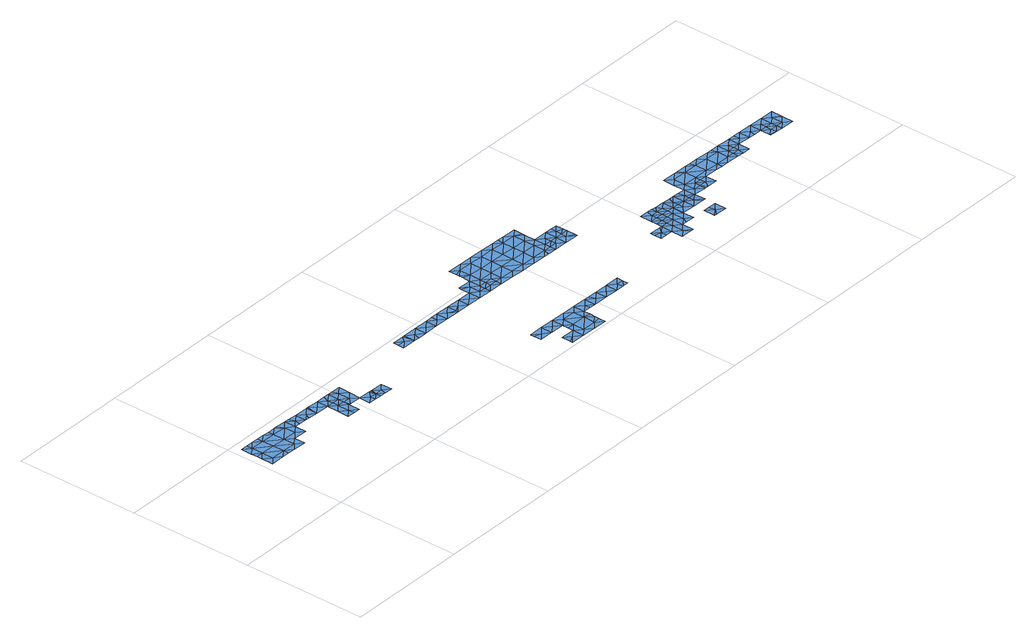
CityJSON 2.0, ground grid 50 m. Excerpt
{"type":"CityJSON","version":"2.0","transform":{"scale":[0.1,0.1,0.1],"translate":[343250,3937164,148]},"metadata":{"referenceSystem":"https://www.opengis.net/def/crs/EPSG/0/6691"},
"CityObjects":{
"waterbody1":{"type":"WaterBody","attributes":{"name":"5","class":"1140","function":"1","WaterBodyRiverFloodingRiskAttribute.description":"3","WaterBodyRiverFloodingRiskAttribute.rankOrg":"1","WaterBodyRiverFloodingRiskAttribute.adminType":"2","WaterBodyRiverFloodingRiskAttribute.scale":"L2"},"geometry":[{"type":"MultiSurface","lod":"1","boundaries":[[[0,1,2]],[[3,4,5]],[[5,4,6]],[[7,8,9]],[[7,10,8]],[[10,11,12]],[[12,11,13]],[[11,14,13]],[[11,15,14]],[[16,14,15]],[[14,16,17]],[[14,17,18]],[[19,13,18]],[[19,20,13]],[[21,20,19]],[[20,21,6]],[[21,22,5]],[[23,21,19]],[[13,20,24]],[[20,25,24]],[[24,25,26]],[[26,27,24]],[[12,24,27]],[[18,23,19]],[[22,28,5]],[[29,30,2]],[[11,10,7]],[[28,30,3]],[[31,2,30]],[[30,29,3]],[[28,31,30]],[[28,3,5]],[[21,5,6]],[[32,20,6]],[[20,32,25]],[[12,27,33]],[[33,34,12]],[[16,15,35]],[[15,36,35]],[[37,15,7]],[[7,38,37]],[[38,39,37]],[[39,36,37]],[[14,18,13]],[[13,24,12]],[[34,10,12]],[[10,34,40]],[[15,37,36]],[[15,11,7]],[[8,10,41]],[[7,9,38]],[[42,1,43]],[[42,2,1]],[[29,2,42]],[[43,1,0]],[[40,41,10]]]}]},
"waterbody2":{"type":"WaterBody","attributes":{"name":"5","class":"1140","function":"1","WaterBodyRiverFloodingRiskAttribute.description":"3","WaterBodyRiverFloodingRiskAttribute.rankOrg":"1","WaterBodyRiverFloodingRiskAttribute.adminType":"2","WaterBodyRiverFloodingRiskAttribute.scale":"L2"},"geometry":[{"type":"MultiSurface","lod":"1","boundaries":[[[44,0,45]],[[46,47,48]],[[49,45,50]],[[47,46,51]],[[46,48,50]],[[45,52,44]],[[49,52,45]],[[46,53,51]],[[46,50,45]],[[46,45,53]],[[0,53,45]]]}]},
"waterbody3":{"type":"WaterBody","attributes":{"name":"5","class":"1140","function":"1","WaterBodyRiverFloodingRiskAttribute.description":"3","WaterBodyRiverFloodingRiskAttribute.rankOrg":"2","WaterBodyRiverFloodingRiskAttribute.adminType":"2","WaterBodyRiverFloodingRiskAttribute.scale":"L2"},"geometry":[{"type":"MultiSurface","lod":"1","boundaries":[[[54,55,56]],[[56,55,57]],[[56,57,58]],[[59,55,54]],[[60,61,62]],[[61,43,62]],[[49,57,52]],[[49,63,57]],[[63,49,50]],[[57,55,52]],[[0,62,43]],[[62,0,44]],[[44,52,62]],[[52,60,62]],[[60,52,55]],[[59,60,55]],[[58,57,63]]]}]},
"waterbody4":{"type":"WaterBody","attributes":{"name":"5","class":"1140","function":"1","WaterBodyRiverFloodingRiskAttribute.description":"3","WaterBodyRiverFloodingRiskAttribute.rankOrg":"1","WaterBodyRiverFloodingRiskAttribute.adminType":"2","WaterBodyRiverFloodingRiskAttribute.scale":"L2"},"geometry":[{"type":"MultiSurface","lod":"1","boundaries":[[[64,65,66]],[[67,68,58]],[[68,64,58]],[[69,70,65]],[[64,68,65]],[[68,69,65]],[[67,69,68]]]}]},
"waterbody5":{"type":"WaterBody","attributes":{"name":"5","class":"1140","function":"1","WaterBodyRiverFloodingRiskAttribute.description":"3","WaterBodyRiverFloodingRiskAttribute.rankOrg":"2","WaterBodyRiverFloodingRiskAttribute.adminType":"2","WaterBodyRiverFloodingRiskAttribute.scale":"L2"},"geometry":[{"type":"MultiSurface","lod":"1","boundaries":[[[66,65,71]],[[72,65,70]],[[72,73,65]],[[73,72,74]],[[75,73,74]],[[65,73,71]],[[73,75,71]]]}]},
"waterbody6":{"type":"WaterBody","attributes":{"name":"5","class":"1140","function":"1","WaterBodyRiverFloodingRiskAttribute.description":"3","WaterBodyRiverFloodingRiskAttribute.rankOrg":"2","WaterBodyRiverFloodingRiskAttribute.adminType":"2","WaterBodyRiverFloodingRiskAttribute.scale":"L2"},"geometry":[{"type":"MultiSurface","lod":"1","boundaries":[[[76,77,78]],[[79,80,77]],[[79,77,81]],[[82,83,84]],[[76,81,77]],[[85,86,87]],[[78,77,80]],[[80,88,78]],[[86,78,88]],[[85,87,89]],[[81,82,84]],[[87,86,90]],[[91,82,81]],[[81,76,91]],[[83,82,92]],[[91,92,82]],[[89,93,94]],[[93,89,87]],[[90,93,87]],[[90,88,80]],[[86,88,90]],[[95,94,96]],[[94,95,89]],[[97,96,94]],[[94,93,97]]]}]},
"waterbody7":{"type":"WaterBody","attributes":{"name":"5","class":"1140","function":"1","WaterBodyRiverFloodingRiskAttribute.description":"3","WaterBodyRiverFloodingRiskAttribute.rankOrg":"1","WaterBodyRiverFloodingRiskAttribute.adminType":"2","WaterBodyRiverFloodingRiskAttribute.scale":"L2"},"geometry":[{"type":"MultiSurface","lod":"1","boundaries":[[[98,99,100]],[[101,99,98]],[[98,102,101]],[[102,103,101]],[[104,105,102]],[[104,106,105]],[[107,108,106]],[[109,106,108]],[[110,109,108]],[[109,110,111]],[[109,105,106]],[[112,105,109]],[[102,105,103]],[[113,114,115]],[[100,102,98]],[[116,117,118]],[[106,119,107]],[[108,107,120]],[[113,121,122]],[[121,113,123]],[[121,123,124]],[[125,122,126]],[[125,127,122]],[[127,125,128]],[[129,128,125]],[[129,130,128]],[[130,129,131]],[[132,133,134]],[[135,130,131]],[[131,132,135]],[[125,126,129]],[[124,126,121]],[[113,115,123]],[[103,114,101]],[[105,112,103]],[[112,109,111]],[[110,136,111]],[[133,132,131]],[[107,137,120]],[[119,137,107]],[[118,99,138]],[[117,100,118]],[[99,118,100]],[[121,126,122]],[[139,111,140]],[[141,132,134]],[[141,135,132]],[[135,128,130]],[[139,112,111]],[[142,112,139]],[[123,112,142]],[[115,112,123]],[[115,103,112]],[[103,115,114]],[[140,111,136]],[[138,116,118]],[[134,133,143]]]}]},
"waterbody8":{"type":"WaterBody","attributes":{"name":"5","class":"1140","function":"1","WaterBodyRiverFloodingRiskAttribute.description":"3","WaterBodyRiverFloodingRiskAttribute.rankOrg":"2","WaterBodyRiverFloodingRiskAttribute.adminType":"2","WaterBodyRiverFloodingRiskAttribute.scale":"L2"},"geometry":[{"type":"MultiSurface","lod":"1","boundaries":[[[144,145,146]],[[146,145,147]],[[148,146,147]],[[149,148,147]],[[150,151,148]],[[148,151,146]],[[151,144,146]]]}]},
"waterbody9":{"type":"WaterBody","attributes":{"name":"5","class":"1140","function":"1","WaterBodyRiverFloodingRiskAttribute.description":"3","WaterBodyRiverFloodingRiskAttribute.rankOrg":"1","WaterBodyRiverFloodingRiskAttribute.adminType":"2","WaterBodyRiverFloodingRiskAttribute.scale":"L2"},"geometry":[{"type":"MultiSurface","lod":"1","boundaries":[[[152,153,154]],[[155,156,157]],[[158,159,160]],[[157,161,162]],[[148,149,161]],[[163,144,151]],[[164,150,165]],[[166,164,167]],[[168,169,166]],[[169,170,171]],[[168,170,169]],[[172,170,168]],[[171,166,169]],[[163,166,171]],[[163,164,166]],[[164,163,150]],[[151,150,163]],[[161,150,148]],[[161,165,150]],[[161,158,165]],[[157,158,161]],[[157,159,158]],[[156,159,157]],[[173,159,156]],[[174,175,176]],[[177,175,174]],[[177,174,178]],[[178,174,155]],[[155,174,156]],[[176,156,174]],[[179,178,155]],[[179,180,178]],[[181,180,179]],[[182,180,181]],[[182,152,180]],[[153,152,182]],[[183,184,185]],[[184,183,186]],[[186,183,187]],[[183,188,189]],[[189,188,190]],[[190,188,191]],[[188,192,191]],[[188,193,192]],[[193,188,185]],[[193,185,181]],[[193,181,194]],[[193,194,195]],[[195,194,196]],[[194,197,196]],[[198,197,194]],[[199,197,198]],[[200,197,199]],[[199,145,200]],[[147,145,199]],[[149,147,199]],[[162,149,199]],[[162,161,149]],[[163,171,144]],[[177,152,201]],[[160,202,203]],[[159,202,160]],[[204,160,203]],[[205,160,204]],[[160,205,158]],[[205,206,158]],[[165,207,164]],[[207,167,164]],[[206,165,158]],[[208,201,152]],[[177,201,209]],[[177,209,175]],[[210,211,212]],[[213,210,186]],[[211,213,214]],[[215,214,216]],[[217,211,215]],[[214,215,211]],[[212,211,217]],[[210,213,211]],[[162,199,198]],[[162,198,155]],[[157,162,155]],[[179,198,194]],[[197,200,196]],[[195,192,193]],[[187,213,186]],[[188,183,185]],[[185,184,182]],[[184,186,210]],[[208,152,154]],[[184,153,182]],[[180,152,177]],[[182,181,185]],[[194,181,179]],[[198,179,155]],[[180,177,178]],[[159,173,202]],[[173,156,176]],[[97,170,172]],[[172,218,97]],[[218,172,95]],[[95,172,168]]]}]},
"waterbody10":{"type":"WaterBody","attributes":{"name":"5","class":"1140","function":"1","WaterBodyRiverFloodingRiskAttribute.description":"3","WaterBodyRiverFloodingRiskAttribute.rankOrg":"2","WaterBodyRiverFloodingRiskAttribute.adminType":"2","WaterBodyRiverFloodingRiskAttribute.scale":"L2"},"geometry":[{"type":"MultiSurface","lod":"1","boundaries":[[[219,220,221]],[[189,187,183]],[[219,221,222]],[[213,222,221]],[[213,223,222]],[[189,190,223]],[[222,223,190]],[[187,189,223]],[[214,221,216]],[[216,221,220]],[[214,213,221]],[[223,213,187]]]}]},
"waterbody11":{"type":"WaterBody","attributes":{"name":"5","class":"1140","function":"1","WaterBodyRiverFloodingRiskAttribute.description":"3","WaterBodyRiverFloodingRiskAttribute.rankOrg":"2","WaterBodyRiverFloodingRiskAttribute.adminType":"2","WaterBodyRiverFloodingRiskAttribute.scale":"L2"},"geometry":[{"type":"MultiSurface","lod":"1","boundaries":[[[224,225,226]],[[227,224,226]],[[228,224,227]],[[229,226,225]],[[229,230,226]],[[231,230,229]],[[230,232,226]],[[226,232,227]]]}]},
"waterbody12":{"type":"WaterBody","attributes":{"name":"5","class":"1140","function":"1","WaterBodyRiverFloodingRiskAttribute.description":"3","WaterBodyRiverFloodingRiskAttribute.rankOrg":"3","WaterBodyRiverFloodingRiskAttribute.adminType":"2","WaterBodyRiverFloodingRiskAttribute.scale":"L2"},"geometry":[{"type":"MultiSurface","lod":"1","boundaries":[[[233,234,235]],[[234,233,236]],[[234,237,235]],[[225,235,237]],[[225,224,235]],[[224,228,235]],[[228,233,235]]]}]},
"waterbody13":{"type":"WaterBody","attributes":{"name":"5","class":"1140","function":"1","WaterBodyRiverFloodingRiskAttribute.description":"3","WaterBodyRiverFloodingRiskAttribute.rankOrg":"1","WaterBodyRiverFloodingRiskAttribute.adminType":"2","WaterBodyRiverFloodingRiskAttribute.scale":"L2"},"geometry":[{"type":"MultiSurface","lod":"1","boundaries":[[[238,228,227]],[[239,228,238]],[[230,240,232]],[[230,231,240]],[[241,240,231]],[[242,243,244]],[[245,246,247]],[[244,247,248]],[[246,248,247]],[[249,248,246]],[[245,250,246]],[[250,251,246]],[[246,251,249]],[[248,242,244]],[[252,253,254]],[[253,252,231]],[[255,238,256]],[[240,241,257]],[[258,247,244]],[[243,258,244]],[[255,258,243]],[[254,259,252]],[[243,239,238]],[[227,232,238]],[[238,232,256]],[[232,260,256]],[[256,260,261]],[[256,261,262]],[[260,257,263]],[[240,257,260]],[[243,238,255]],[[241,231,252]],[[264,263,257]],[[232,240,260]],[[262,255,256]],[[265,257,241]],[[266,241,252]],[[266,252,267]],[[259,267,252]],[[264,257,265]]]}]},
"waterbody14":{"type":"WaterBody","attributes":{"name":"5","class":"1140","function":"1","WaterBodyRiverFloodingRiskAttribute.description":"3","WaterBodyRiverFloodingRiskAttribute.rankOrg":"1","WaterBodyRiverFloodingRiskAttribute.adminType":"2","WaterBodyRiverFloodingRiskAttribute.scale":"L2"},"geometry":[{"type":"MultiSurface","lod":"1","boundaries":[[[268,269,270]],[[271,272,270]],[[270,273,271]],[[274,273,270]],[[269,274,270]],[[268,270,272]]]}]},
"waterbody15":{"type":"WaterBody","attributes":{"name":"5","class":"1140","function":"1","WaterBodyRiverFloodingRiskAttribute.description":"3","WaterBodyRiverFloodingRiskAttribute.rankOrg":"1","WaterBodyRiverFloodingRiskAttribute.adminType":"2","WaterBodyRiverFloodingRiskAttribute.scale":"L2"},"geometry":[{"type":"MultiSurface","lod":"1","boundaries":[[[275,276,277]],[[277,276,278]],[[277,279,275]],[[275,280,276]],[[281,277,282]],[[282,277,278]],[[281,279,277]]]}]},
"waterbody16":{"type":"WaterBody","attributes":{"name":"5","class":"1140","function":"1","WaterBodyRiverFloodingRiskAttribute.description":"3","WaterBodyRiverFloodingRiskAttribute.rankOrg":"2","WaterBodyRiverFloodingRiskAttribute.adminType":"2","WaterBodyRiverFloodingRiskAttribute.scale":"L2"},"geometry":[{"type":"MultiSurface","lod":"1","boundaries":[[[283,284,285]],[[285,284,286]],[[285,286,287]],[[285,287,288]],[[288,287,289]],[[290,288,289]],[[279,291,275]],[[291,279,292]],[[291,292,293]],[[291,293,251]],[[291,251,280]],[[294,284,295]],[[294,296,284]],[[296,297,286]],[[297,298,286]],[[299,300,289]],[[281,282,301]],[[281,301,279]],[[301,302,292]],[[302,303,292]],[[302,304,305]],[[306,304,302]],[[307,308,306]],[[308,307,309]],[[283,310,309]],[[310,285,311]],[[312,243,242]],[[303,302,305]],[[282,295,313]],[[282,313,301]],[[301,313,302]],[[302,313,307]],[[307,313,283]],[[228,239,233]],[[314,233,239]],[[314,315,233]],[[315,314,316]],[[316,314,243]],[[316,243,312]],[[283,313,284]],[[242,248,312]],[[317,312,248]],[[293,318,319]],[[320,321,303]],[[318,317,319]],[[322,312,317]],[[317,248,319]],[[249,319,248]],[[249,251,319]],[[322,316,312]],[[236,233,315]],[[239,243,314]],[[305,320,303]],[[321,292,303]],[[307,306,302]],[[307,283,309]],[[283,285,310]],[[284,296,286]],[[287,286,298]],[[311,285,288]],[[299,289,287]],[[300,290,289]],[[279,301,292]],[[293,292,321]],[[293,319,251]],[[275,291,280]],[[295,284,313]]]}]},
"waterbody17":{"type":"WaterBody","attributes":{"name":"5","class":"1140","function":"1","WaterBodyRiverFloodingRiskAttribute.description":"3","WaterBodyRiverFloodingRiskAttribute.rankOrg":"1","WaterBodyRiverFloodingRiskAttribute.adminType":"2","WaterBodyRiverFloodingRiskAttribute.scale":"L2"},"geometry":[{"type":"MultiSurface","lod":"1","boundaries":[[[323,300,324]],[[323,324,325]],[[298,325,324]],[[325,298,297]],[[299,287,324]],[[324,287,298]],[[300,299,324]]]}]},
"waterbody18":{"type":"WaterBody","attributes":{"name":"5","class":"1140","function":"1","WaterBodyRiverFloodingRiskAttribute.description":"3","WaterBodyRiverFloodingRiskAttribute.rankOrg":"1","WaterBodyRiverFloodingRiskAttribute.adminType":"2","WaterBodyRiverFloodingRiskAttribute.scale":"L2"},"geometry":[{"type":"MultiSurface","lod":"1","boundaries":[[[290,300,326]],[[327,328,329]],[[326,330,290]],[[330,326,329]],[[328,327,331]],[[332,331,327]],[[332,327,333]],[[329,333,327]],[[333,329,326]],[[300,333,326]]]}]},
"waterbody19":{"type":"WaterBody","attributes":{"name":"5","class":"1140","function":"1","WaterBodyRiverFloodingRiskAttribute.description":"3","WaterBodyRiverFloodingRiskAttribute.rankOrg":"1","WaterBodyRiverFloodingRiskAttribute.adminType":"2","WaterBodyRiverFloodingRiskAttribute.scale":"L2"},"geometry":[{"type":"MultiSurface","lod":"1","boundaries":[[[334,335,336]],[[337,335,338]],[[339,338,334]],[[339,331,338]],[[338,335,334]],[[335,337,340]],[[337,338,331]],[[334,341,339]]]}]},
"waterbody20":{"type":"WaterBody","attributes":{"name":"5","class":"1140","function":"1","WaterBodyRiverFloodingRiskAttribute.description":"3","WaterBodyRiverFloodingRiskAttribute.rankOrg":"2","WaterBodyRiverFloodingRiskAttribute.adminType":"2","WaterBodyRiverFloodingRiskAttribute.scale":"L2"},"geometry":[{"type":"MultiSurface","lod":"1","boundaries":[[[342,343,344]],[[334,336,343]],[[331,339,345]],[[346,347,348]],[[346,348,349]],[[343,336,344]],[[345,349,328]],[[347,346,342]],[[334,343,341]],[[339,341,345]],[[345,328,331]],[[341,349,345]],[[341,346,349]],[[343,346,341]],[[343,342,346]]]}]}
},
"vertices":[
[401,389,29],[373,412,30],[344,390,30],[288,437,31],[252,437,32],[259,414,32],[231,438,33],[32,372,36],[4,396,35],[4,371,36],[33,418,35],[89,371,36],[89,417,35],[145,370,35],[144,324,36],[88,325,37],[116,301,37],[172,300,36],[173,346,35],[202,369,34],[203,415,33],[231,392,33],[254,391,32],[230,345,34],[146,416,34],[175,439,34],[146,439,34],[118,440,35],[287,391,31],[345,436,30],[316,413,30],[305,390,31],[187,439,34],[90,440,35],[61,441,35],[88,302,37],[59,302,37],[31,326,37],[3,349,36],[2,303,37],[33,441,35],[5,442,35],[351,436,30],[401,435,29],
[429,388,29],[428,365,29],[428,319,29],[432,296,29],[456,295,29],[457,365,29],[456,341,29],[399,296,29],[457,388,29],[400,342,29],
[515,433,29],[486,410,29],[514,387,29],[485,364,29],[513,340,28],[480,433,29],[458,434,29],[438,434,29],[429,411,29],[463,341,29],
[563,340,27],[569,314,26],[570,339,26],[512,294,27],[541,317,27],[542,294,27],[569,293,26],
[577,339,26],[592,293,26],[598,316,26],[625,292,26],[626,338,26],
[912,472,20],[940,449,20],[969,471,21],[935,425,20],[968,425,21],[911,426,20],[883,450,20],[855,450,20],[854,427,20],[1056,470,22],[1025,470,22],[1053,447,22],[997,448,21],[1082,469,22],[1024,424,22],[904,472,20],[855,473,20],[1081,423,22],[1110,446,22],[1139,468,22],[1138,430,23],[1138,422,23],
[1274,119,21],[1246,143,21],[1245,96,21],[1303,142,21],[1302,95,21],[1331,118,21],[1302,71,21],[1330,72,21],[1301,49,21],[1272,27,21],[1300,3,21],[1329,26,21],[1357,2,21],[1386,25,21],[1387,71,22],[1416,140,22],[1359,141,22],[1387,117,22],[1189,128,21],[1189,97,21],[1217,120,21],[1245,50,21],[1244,4,21],[1444,116,22],[1473,139,22],[1415,93,22],[1446,93,22],[1501,115,22],[1472,92,22],[1493,138,22],[1529,138,22],[1529,91,22],[1557,114,22],[1585,90,22],[1614,113,22],[1620,90,22],[1642,112,22],[1586,137,22],[1414,1,21],[1244,13,21],[1189,144,21],[1414,47,21],[1414,29,21],[1643,136,22],[1415,68,22],[1642,89,22],
[1308,419,22],[1364,418,22],[1336,442,22],[1365,441,22],[1337,465,22],[1365,464,22],[1308,465,22],[1308,442,23],
[1622,575,19],[1650,552,19],[1650,561,19],[1451,532,20],[1452,578,20],[1395,533,21],[1338,534,22],[1395,579,21],[1339,580,21],[1337,488,22],[1394,487,22],[1280,443,23],[1281,489,22],[1309,511,22],[1252,466,22],[1252,503,22],[1195,467,23],[1223,444,23],[1194,421,23],[1251,420,23],[1166,445,23],[1424,602,21],[1509,577,20],[1537,600,19],[1481,601,20],[1565,576,19],[1508,531,20],[1507,485,20],[1565,530,19],[1564,484,19],[1621,529,19],[1648,459,19],[1649,505,19],[1620,483,19],[1677,482,19],[1677,459,19],[1620,437,19],[1648,436,19],[1648,413,19],[1612,414,19],[1591,414,19],[1563,438,19],[1506,439,20],[1534,415,19],[1478,416,20],[1450,440,21],[1450,486,21],[1393,441,22],[1421,417,21],[1594,599,19],[1368,603,21],[1311,604,21],[1310,573,22],[1310,558,22],[1310,544,22],[1253,512,22],[1651,598,19],[1568,599,19],[1706,504,19],[1734,481,19],[1736,504,19],[1705,458,19],[1733,458,19],[1762,473,19],[1762,457,19],[1762,503,19],[1138,431,23],
[1761,411,19],[1761,419,19],[1733,435,19],[1704,412,19],[1676,436,19],
[2013,268,22],[1985,268,22],[2013,245,22],[2041,244,21],[2042,267,22],[1985,245,22],[2012,222,21],[1984,222,21],[2041,221,21],
[2042,290,22],[2020,314,22],[2014,291,22],[2042,314,22],[1986,315,22],
[2070,244,21],[2070,267,21],[2012,199,21],[1983,176,21],[2127,266,19],[2098,266,20],[2126,243,19],[2200,218,18],[2183,242,18],[2154,219,18],[2155,265,18],[2183,265,17],[2211,218,18],[2212,264,16],[1955,200,21],[1974,222,21],[1928,223,21],[2097,220,20],[2069,198,21],[2011,152,21],[2100,220,20],[1927,206,21],[2040,175,21],[2058,175,21],[2097,174,21],[2039,129,21],[2027,129,21],[1983,130,21],[1955,176,21],[1927,177,21],
[2209,126,20],[2210,172,20],[2181,149,20],[2152,127,20],[2162,127,20],[2153,173,20],[2176,173,20],
[2269,286,15],[2280,263,14],[2297,286,14],[2325,262,14],[2269,310,14],[2268,263,14],[2297,309,14],[2326,309,13],
[2412,376,12],[2411,330,12],[2468,375,11],[2468,329,11],[2496,352,11],[2497,398,11],[2525,374,10],[2554,397,10],[2240,287,15],[2241,333,14],[2212,311,15],[2410,307,12],[2382,308,13],[2439,307,12],[2496,306,11],[2496,329,11],[2525,351,10],[2553,351,10],[2298,332,14],[2299,378,13],[2242,379,14],[2286,402,13],[2271,402,13],[2327,401,13],[2355,377,13],[2350,401,13],[2384,400,13],[2441,399,12],[2463,399,11],[2127,289,18],[2354,331,13],[2070,290,21],[2062,313,21],[2099,313,20],[2156,312,17],[2181,311,16],[2184,288,16],[2214,403,14],[2213,357,14],[2135,312,18],
[2552,305,10],[2524,328,10],[2522,305,10],
[2582,373,9],[2638,372,9],[2667,395,9],[2610,396,9],[2580,397,9],[2666,349,9],[2635,349,9],[2610,350,9],
[2723,325,9],[2695,302,9],[2722,302,8],[2666,308,9],[2694,325,9],[2695,348,9],[2666,303,9],[2723,348,9],
[2780,347,8],[2751,324,8],[2779,301,8],[2695,371,9],[2752,370,8],[2780,352,8],[2780,393,8],[2724,394,8]
]}
